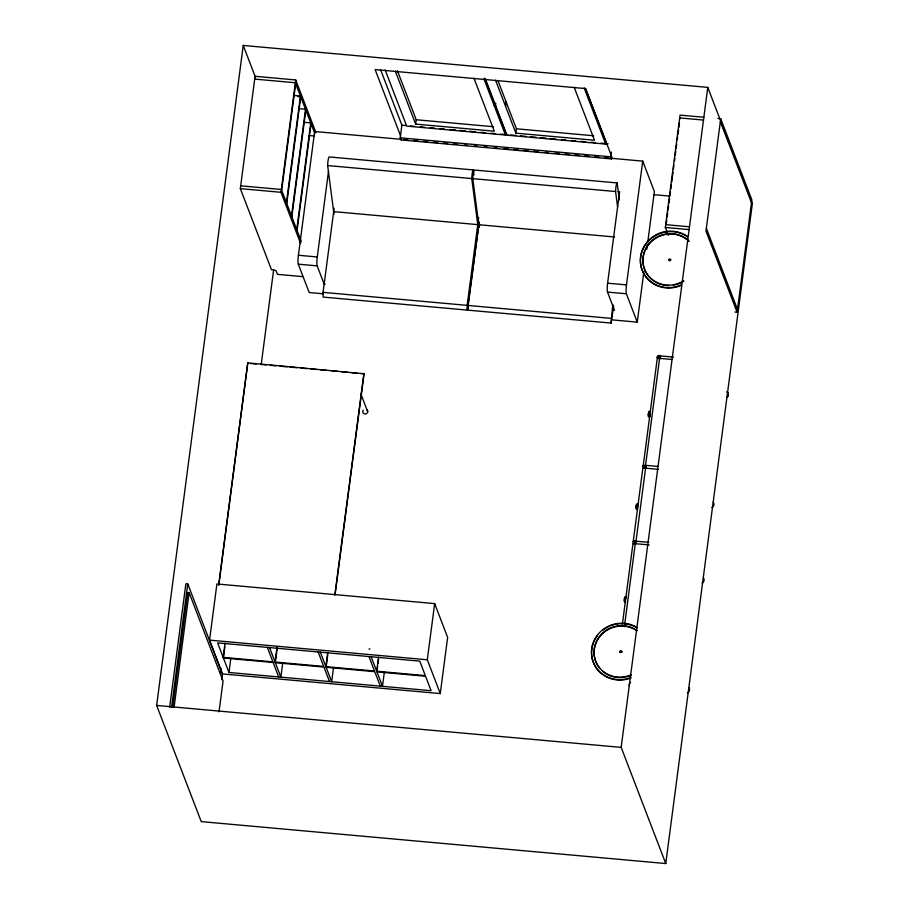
<?xml version="1.0" encoding="UTF-8"?>
<svg xmlns="http://www.w3.org/2000/svg" width="909" height="909" viewBox="0 0 909 909"><rect width="100%" height="100%" fill="white"/><g stroke="black" fill="none" stroke-linecap="round" stroke-linejoin="round"><path stroke-width="1.36" d="M660.536 356.953L660.445 355.964L660.036 358.68M626.21 597.827C625.858 593.293 624.233 603.246 625.699 602.076M649.299 413.277C649.39 407.118 647.14 417.629 648.799 416.776M636.482 507.415L636.584 505.188M648.526 414.834L648.731 412.97M650.14 414.152L650.185 411.982M624.54 599.667L624.676 598.497M624.938 598.986L624.813 600.167M636.323 506.915L636.516 505.427M648.458 414.038L648.526 415.174M649.992 414.299L649.958 412.107M634.891 542.878L635.096 541.446M659.241 357.169L659.184 358.316M334.114 208.263L323.059 292.357L323.127 297.084L467.237 310.094L479.1 222.773M478.657 217.808L467.169 305.367L467.237 310.094M479.157 222.001L468.203 305.469L468.26 310.185L611.053 323.07L613.7 305.958M612.814 304.435L611.053 323.07M751.345 200.912L752.357 203.559L665.763 863.55L201.23 821.611L156.643 705.441L243.237 45.45L707.77 87.389L719.928 119.068M169.665 707.338L185.879 583.771L187.765 583.942L222.466 674.342L221.773 679.625M171.551 707.509L187.765 583.942M302.572 276.62L277.472 274.359L276.177 270.984A2.943 0.807 7.5 0 0 272.95 269.871L271.473 269.734L240.328 188.629L255.077 76.288L295.72 79.958L315.877 132.475M172.619 707.134L187.663 592.52L189.117 592.657L223.057 681.068L219.024 711.827M174.073 707.27L189.117 592.657M209.547 640.129L216.921 583.953L434.672 603.61L447.637 637.402L440.274 693.578L222.523 673.921L209.547 640.129L427.298 659.786L440.274 693.578M218.671 584.737L247.782 362.873L364.077 373.769L335.148 594.236M218.83 585.157L247.782 362.873M300.629 243.498L280.983 192.299L295.72 79.958M281.676 190.333L295.675 83.617M220.762 672.762L221.319 668.535M261.224 364.395L273.609 270.053M225.012 643.322L223.171 657.366L272.893 661.854L267.337 647.378M224.887 646.765L223.421 657.991L273.132 662.479L278.688 676.955M286.426 202.73L300.436 96.002L293.448 95.377M286.755 203.571L300.754 96.843L297.959 96.593M377.667 666.24L376.928 671.853L425.56 676.239L431.116 690.715L228.966 672.467L230.818 658.423M291.505 215.967L305.515 109.239L298.527 108.614M291.834 216.808L305.833 110.08M296.754 229.625L310.753 122.897L303.765 122.272M297.073 230.466L311.083 123.749M323.331 293.8L309.185 292.528L298.3 264.167A7.17 1.011 -84.8 0 1 298.402 255.27L314.65 131.51L400.903 139.304M325.217 284.187L324.161 284.085L317.173 265.871A7.17 1.011 -84.8 0 1 317.275 256.974L328.535 171.142M318.15 651.969L323.695 666.433L275.075 662.047L276.915 648.003M282.71 663.104L280.87 677.148L275.313 662.684L277.336 647.231M334.796 595.225L363.907 373.349M368.952 656.548L374.508 671.024L325.877 666.638L327.717 652.594M333.512 667.695L331.671 681.739L326.126 667.263L327.774 654.628M400.505 135.702L375.122 69.595L585.612 88.593L611.802 156.814L611.518 158.927L401.039 139.918L400.221 137.804L401.88 125.169L380.564 69.641M401.039 139.918L401.312 137.816M473.964 78.219L494.303 131.203L415.652 124.101L416.231 119.749L397.426 70.788M228.966 672.467L217.615 642.89L419.765 661.138L425.321 675.614L376.69 671.217L378.53 657.173M378.03 663.422L378.587 659.218M384.325 672.285L382.484 686.318L376.928 671.853M494.076 105.308L494.348 103.206L495.803 103.331L495.519 105.444M427.298 659.786L434.672 603.61M505.574 106.353L506.154 102.001M385.143 69.902L406.721 126.124L505.484 135.032L505.756 132.93L484.713 78.094M574.193 87.309L594.509 140.247L515.869 133.146L516.437 128.794L498.109 81.049M485.372 79.015L506.938 135.168L605.689 144.088L605.962 141.974L585.385 88.366M611.518 158.927L610.712 156.814L611.337 152.076M613.155 310.174L614.495 310.299L607.496 292.073A7.17 1.011 -84.8 0 1 607.61 283.188L619.608 191.719L618.268 191.606M611.802 319.843L637.254 322.138L626.369 293.777A7.17 1.011 -84.8 0 1 626.483 284.892L642.72 161.132L611.609 158.325M637.254 322.138L643.89 271.586M646.844 249.123L647.39 244.907M647.765 242.101L654.389 191.549L642.72 161.132M668.354 235.329L665.331 227.455L680.068 115.113L703.896 117.261M666.206 224.08L666.763 219.864M667.126 217.058L667.683 212.842M668.047 210.036L668.604 205.832M668.979 203.014L669.524 198.81M669.899 195.992L670.444 191.788M670.819 188.981L671.365 184.766M671.74 181.959L673.024 172.119M673.399 169.313L673.944 165.108M674.501 160.893L674.864 158.086M675.239 155.269L675.796 151.064M676.16 148.258L676.716 144.042M677.262 139.827L677.637 137.02M678 134.214L678.557 129.998M678.921 127.192L679.477 122.976M636.38 507.404L636.664 505.79L636.459 507.949M624.881 598.542L624.597 600.167L624.813 597.952M622.335 624.551L632.959 543.616L635.868 543.798M645.788 468.169L642.879 467.987L633.255 541.344L635.936 541.4M643.208 465.885L657.275 358.316L660.184 358.498M624.392 626.699L635.277 543.662L649.106 544.911M665.763 863.55L621.165 747.38L707.77 87.389M717.917 118.522L720.723 118.784L705.975 231.113L737.119 312.23L735.642 312.094A2.943 0.807 7.5 0 0 734.892 312.06M737.119 312.23L751.857 199.889L720.723 118.784M636.755 507.052L636.641 507.733M625.437 598.758L626.017 597.565M659.286 356.771L659.411 356.135M478.986 222.25L478.089 227.159L471.76 178.562A5.977 0.841 -84.8 0 1 473.316 169.949L329.206 156.939A5.977 0.841 -84.8 0 0 327.649 165.552L333.989 214.16M479.566 224.796L479.123 227.261L472.794 178.653A5.977 0.841 -84.8 0 1 474.35 170.04L617.131 182.936L619.336 199.866M649.946 415.708L649.424 417.299L650.049 411.198M624.426 600.042L624.551 600.883L624.926 600.167M668.717 259.713L669.603 258.838L670.751 259.644M670.74 259.86L670.365 260.565M636.72 508.733C635.561 511.562 635.925 502.836 637.027 503.87M624.949 601.497C623.779 604.315 624.153 595.588 625.256 596.634M649.696 412.254L649.481 416.379L649.765 415.811M646.072 465.794L645.504 468.374M660.082 355.851L659.627 358.885M636.482 505.177L636.664 505.79M620.029 651.242L619.847 652.026M621.676 652.423L621.79 651.401M643.174 465.76L646.083 465.953M620.052 651.287L620.722 650.878M621.665 652.389L620.04 652.446M637.334 509.642L637.72 503.563L637.993 505.074M635.709 541.082L635.311 544.184M670.353 260.531L669.592 260.747M620.711 650.844L621.813 651.446M254.702 79.094L295.345 82.764L314.889 133.657M703.532 120.068L679.705 117.92L680.034 118.761M416.231 119.749L493.473 126.726M516.437 128.794L593.679 135.771M401.88 125.169L406.118 125.556M410.357 125.942L414.595 126.317M420.242 126.828L424.48 127.215M430.139 127.726L434.377 128.101M440.024 128.612L444.262 128.998M449.91 129.51L455.568 130.021M459.806 130.396L465.453 130.907M469.692 131.294L475.339 131.805M480.997 132.316L485.236 132.691M490.883 133.203L495.121 133.589M500.768 134.1L507.836 134.737M510.653 134.987L516.312 135.498M520.55 135.884L526.197 136.395M530.436 136.782L536.083 137.282M540.321 137.668L545.979 138.179M550.218 138.566L555.865 139.077M561.512 139.577L565.75 139.963M571.409 140.475L575.647 140.861M581.294 141.372L585.532 141.747M591.18 142.258L595.418 142.645M601.065 143.156L608.132 143.792M400.221 137.804L610.712 156.814M403.732 139.554L407.971 139.941M413.629 140.452L417.879 140.827M423.526 141.338L427.775 141.724M433.434 142.236L437.672 142.622M443.331 143.133L447.569 143.508M453.227 144.02L457.466 144.406M464.544 145.042L467.374 145.304M474.441 145.94L477.27 146.19M484.338 146.838L487.167 147.088M494.235 147.724L497.064 147.985M504.131 148.621L508.381 148.996M514.039 149.508L518.278 149.894M523.936 150.405L528.174 150.792M533.833 151.303L538.071 151.678M545.15 152.326L547.968 152.576M555.047 153.212L559.285 153.598M564.943 154.11L569.182 154.496M574.84 155.007L579.078 155.382M584.737 155.893L588.987 156.28M594.634 156.791L598.883 157.177M604.542 157.677L608.78 158.064M308.844 135.509L314.434 136.009M653.526 194.64L669.058 196.037M327.649 165.552L471.76 178.562M472.794 178.653L615.575 191.538L617.575 206.9M240.703 185.822L281.347 189.492L301.356 241.624M665.706 224.637L689.533 226.796M240.328 188.629L280.983 192.299M665.331 227.455L689.158 229.602M333.66 211.627L477.759 224.637M478.793 224.728L614.518 236.976M298.402 255.27L317.275 256.974M607.61 283.188L626.483 284.892M298.3 264.167L317.173 265.871M607.496 292.073L626.369 293.777M323.059 292.357L467.169 305.367M468.203 305.469L610.984 318.355M661.002 355.964L673.58 357.101M672.035 359.475L659.593 358.362L645.56 465.317L658.002 466.442M250.736 363.543L256.338 364.043M260.531 364.429L266.132 364.929M270.325 365.316L275.927 365.816M280.12 366.191L287.119 366.827M289.914 367.077L296.913 367.713M301.106 368.088L306.708 368.599M310.901 368.974L316.502 369.474M320.695 369.861L326.297 370.361M331.887 370.872L337.489 371.372M341.682 371.758L347.283 372.258M351.476 372.633L357.078 373.144M361.271 373.519L364.077 373.769M658.275 469.351L645.583 468.203L636.005 541.185L648.696 542.332M636.345 507.336L636.925 507.461M625.153 600.213L624.608 600.826M369.02 648.969L369.986 649.06M275.313 662.684L323.945 667.07L329.501 681.534M326.126 667.263L374.747 671.66L380.303 686.125M156.643 705.441L621.165 747.38M636.13 541.264L635.721 543.98M645.833 465.669L643.367 465.897M646.026 466.124L643.117 466.203M668.933 260.44L668.706 259.679M721.951 124.351L724.484 130.953M726.518 136.225L729.052 142.827M720.348 121.59L751.482 202.696M706.35 228.307L737.483 309.424M584.112 87.855L605.689 144.088M495.53 80.174L515.869 133.146M483.929 78.878L505.484 135.032M395.335 71.163L415.652 124.101M243.237 45.45L255.395 77.129M360.759 393.631L367.713 411.766M371.133 656.752L376.69 671.217M320.32 652.162L325.877 666.638M269.518 647.572L275.075 662.047M637.8 504.813L637.107 508.131M473.316 169.949L473.964 174.903M631.005 677.978A29.44 28.02 -21 0 1 599.815 672.126A29.44 28.02 -21 0 1 593.77 642.061M594.281 640.913A29.44 28.02 -21 0 1 597.565 635.539M602.94 630.142A29.44 28.02 -21 0 1 609.541 626.221M610.723 625.733A29.44 28.02 -21 0 1 615.654 624.278M616.904 624.051A29.44 28.02 -21 0 1 636.482 627.517M630.846 677.557A29.44 28.02 -21 0 1 591.668 648.81A29.44 28.02 -21 0 1 637.379 627.733M631.039 674.842A26.884 25.588 -21 0 1 594.191 649.037A26.884 25.588 -21 0 1 636.868 630.426M631.187 675.217A26.884 25.588 -21 0 1 625.835 676.944M624.46 677.205A26.884 25.588 -21 0 1 602.542 671.16M599.724 668.251A26.884 25.588 -21 0 1 601.86 634.3A26.884 25.588 -21 0 1 637.016 630.801M681.068 285.437A29.44 28.02 -21 0 1 644.458 274.825A29.44 28.02 -21 0 1 651.81 238.101M652.832 237.34A29.44 28.02 -21 0 1 679.625 232.965M680.807 233.363A29.44 28.02 -21 0 1 687.443 236.794M680.898 285.017A29.44 28.02 -21 0 1 640.538 256.77A29.44 28.02 -21 0 1 687.284 236.374M683.648 280.824A26.884 25.588 -21 0 1 647.89 275.132A26.884 25.588 -21 0 1 652.48 240.146A26.884 25.588 -21 0 1 688.874 240.965M683.795 281.199A26.884 25.588 -21 0 1 673.33 285.153M669.138 285.517A26.884 25.588 -21 0 1 666.354 285.415M664.979 285.256A26.884 25.588 -21 0 1 660.911 284.347M659.616 283.915A26.884 25.588 -21 0 1 647.628 245.987A26.884 25.588 -21 0 1 689.022 241.351M657.605 358.112A1.545 1.477 -21 0 1 657.65 356.623M657.65 358.544A1.67 1.591 -21 0 1 657.639 356.942M643.117 467.669A1.545 1.477 -21 0 1 643.14 466.908M643.072 467.908A1.67 1.591 -21 0 1 643.061 467.09M726.984 391.915A3.511 3.352 -21.6 0 1 727.018 397.256A3.511 3.352 -21.6 0 0 726.973 391.859M629.482 686.34A3.511 3.352 -21.6 0 1 630.562 682.329M688.863 687.613A3.511 3.352 -21.6 0 1 687.465 692.84M703.396 577.794A3.511 3.352 -21.6 0 1 701.998 583.01M713.247 502.325A3.511 3.352 -21.6 0 1 711.838 507.54M366.747 409.584A2.5 2.386 -21 0 1 367.225 412.925A2.5 2.386 -21 0 1 363.736 413.493A2.5 2.386 -21 0 1 363.27 410.152M615.575 191.538A5.977 0.841 -84.8 0 1 617.131 182.936M658.343 358.373A1.545 1.477 -21 0 0 660.298 356.555A1.545 1.477 -21 0 0 657.741 355.885A1.545 1.477 -21 0 0 658.343 358.373M643.936 468.124A1.545 1.477 -21 0 0 645.89 466.306A1.545 1.477 -21 0 0 643.333 465.647A1.545 1.477 -21 0 0 643.936 468.124M634.039 543.673A1.545 1.477 -21 0 0 635.982 541.866A1.545 1.477 -21 0 0 633.425 541.196A1.545 1.477 -21 0 0 634.039 543.673"/></g></svg>
